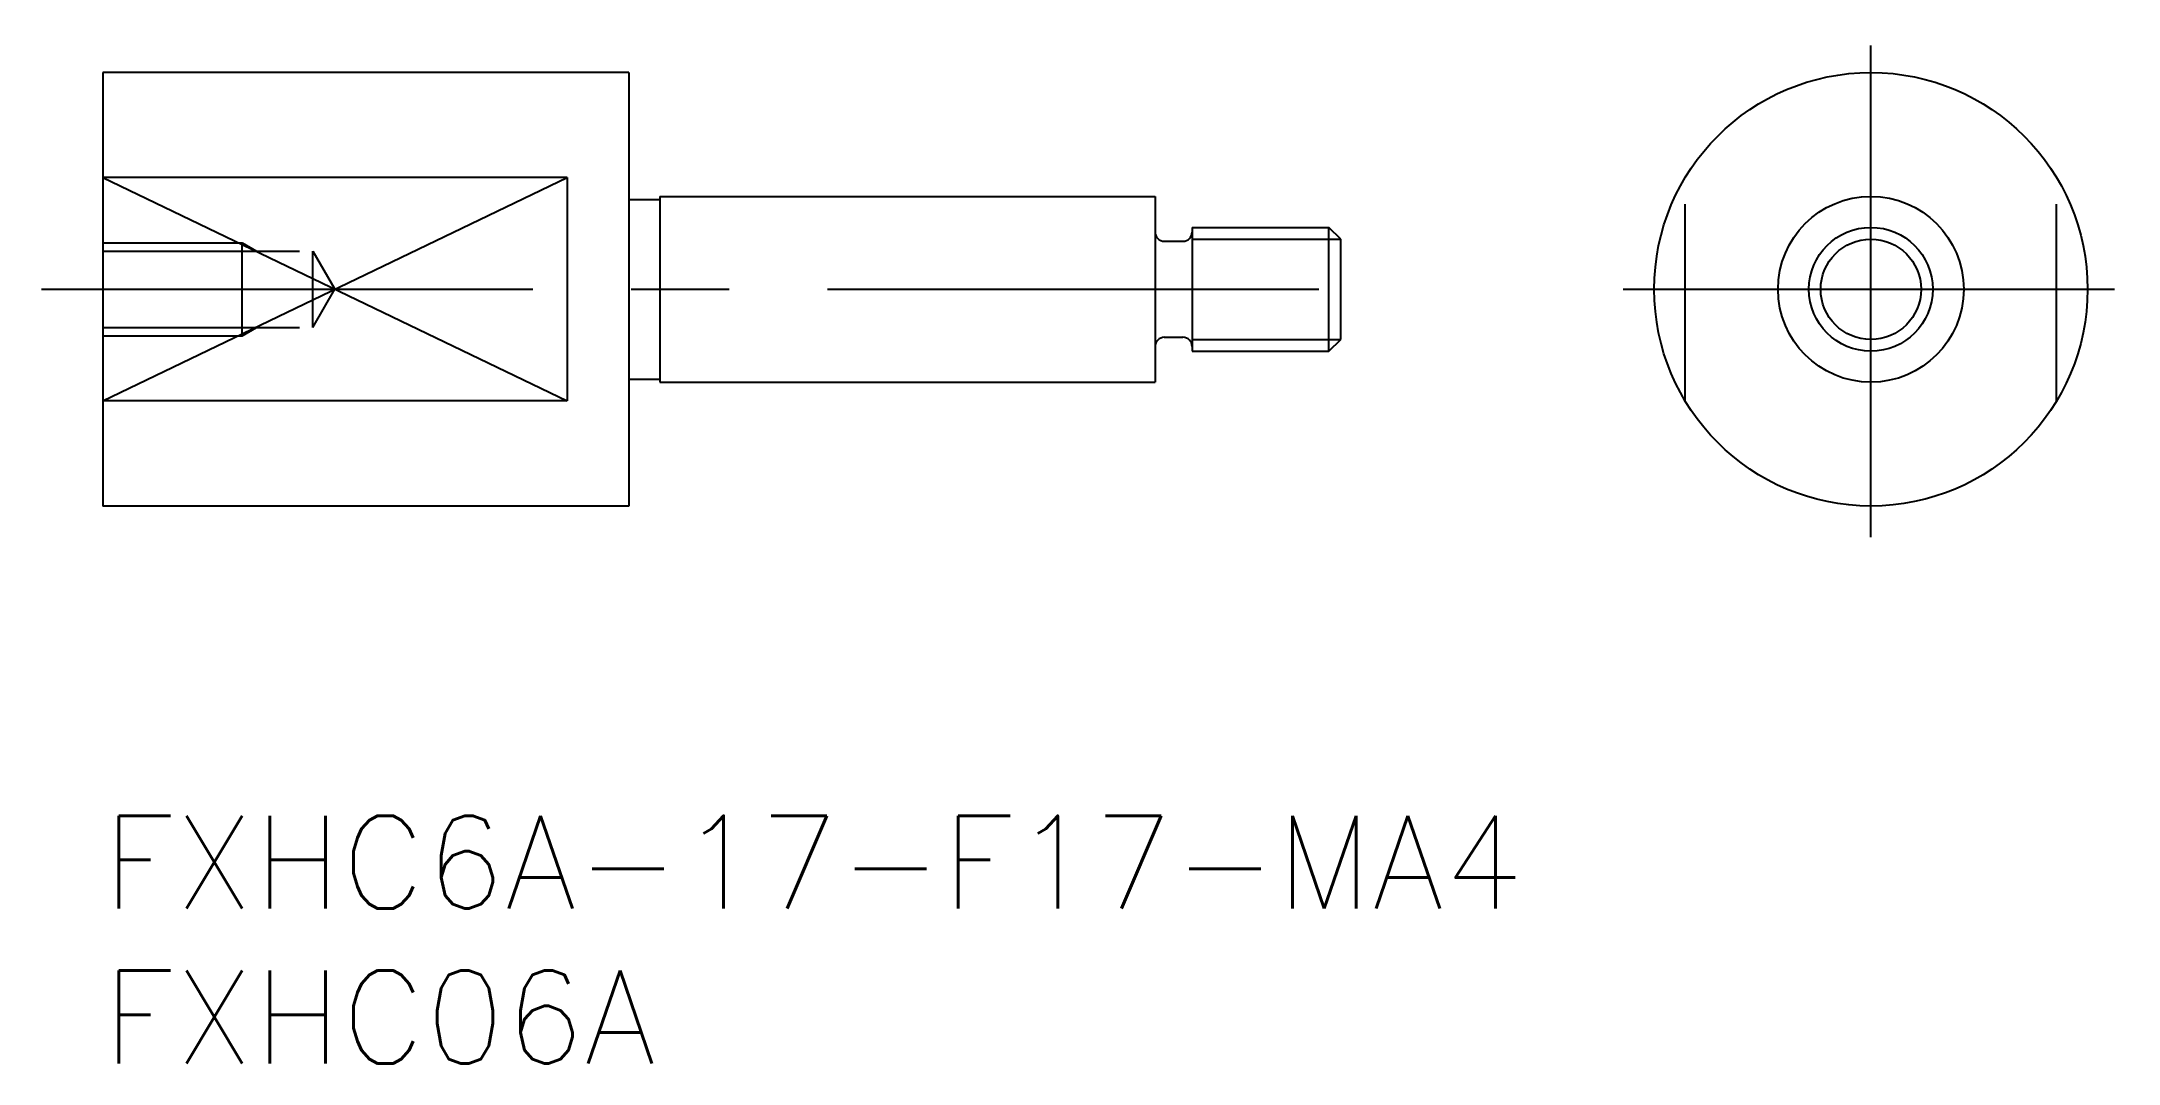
# Model space of a CAD drawing. Extents: x -2 to 65.1, y -8 to 25.
import ezdxf

# ---------------------------------------------------------------- set-up
doc = ezdxf.new("R2010")
doc.units = 0
doc.header["$LTSCALE"] = 0.5
doc.linetypes.add('CENTER', pattern=[50.8, 31.75, -6.35, 6.35, -6.35])
doc.linetypes.add('DASHED', pattern=[19.05, 12.7, -6.35])
for name, color, linetype in [('MSM_CENTER', 1, 'CENTER'), ('MSM_CONTINUOUS', 7, 'CONTINUOUS'), ('MSM_DASHED', 4, 'DASHED'), ('MSM_NARROW', 5, 'CONTINUOUS'), ('MSM_PART_NUMBER', 7, 'CONTINUOUS')]:
    doc.layers.add(name, color=color, linetype=linetype)
doc.styles.get("Standard").update_dxf_attribs({"font": 'txt.shx', "height": 3, "bigfont": 'bigfont.shx'})

# ---------------------------------------------------------------- blocks, each defined once
blk = doc.blocks.new('*U4')
at = {"layer": 'MSM_PART_NUMBER'}
blk.add_text('FXHC6A-17-F17-MA4', height=3, dxfattribs=at).set_placement((0, -3))
blk = doc.blocks.new('*U5')
at = {"layer": 'MSM_PART_NUMBER'}
blk.add_text('FXHC06A', height=3, dxfattribs=at).set_placement((0, -8))

msp = doc.modelspace()

# ---------------------------------------------------------------- linework, layer by layer
at = {"layer": 'MSM_CENTER'}
for p, q in [((57.133, 9), (57.133, 25)), ((-1.981, 17), (41.602, 17)), ((49.133, 17), (65.133, 17))]:
    msp.add_line(p, q, dxfattribs=at)
at = {"layer": 'MSM_CONTINUOUS'}
for p, q in [((0, 24), (0, 10)), ((17, 24), (0, 24)), ((17, 24), (17, 10)), ((15, 20.606), (0, 20.606)), ((15, 20.606), (15, 13.394)), ((17, 19.9), (18, 19.9)), ((18, 20), (34, 20)), ((18, 20), (18, 14)), ((34, 20), (34, 14)), ((35.2, 19), (39.621, 19)), ((35.2, 19), (35.2, 15)), ((39.621, 15), (39.621, 19)), ((40, 18.621), (39.621, 19)), ((34.3, 18.55), (34.9, 18.55)), ((40, 15.379), (40, 18.621)), ((34.3, 15.45), (34.9, 15.45)), ((35.2, 15), (39.621, 15)), ((39.621, 15), (40, 15.379)), ((17, 14.1), (18, 14.1)), ((18, 14), (34, 14)), ((15, 13.394), (0, 13.394)), ((17, 10), (0, 10))]:
    msp.add_line(p, q, dxfattribs=at)
for radius in [7, 3, 2]:
    msp.add_circle((57.133, 17), radius, dxfattribs=at)
for centre, start, end in [((34.3, 18.85), 180, 270), ((34.9, 18.85), 270, 0), ((34.3, 15.15), 90, 180), ((34.9, 15.15), 0, 90)]:
    msp.add_arc(centre, 0.3, start, end, dxfattribs=at)
at = {"layer": 'MSM_DASHED'}
for p, q in [((51.133, 13.394), (51.133, 20.606)), ((63.133, 13.394), (63.133, 20.606)), ((0, 18.5), (4.5, 18.5)), ((0, 18.229), (6.79, 18.229)), ((4.5, 18.5), (4.969, 18.229)), ((4.5, 15.5), (4.5, 18.5)), ((6.79, 15.77), (6.79, 18.229)), ((6.79, 18.229), (7.5, 17)), ((6.79, 15.77), (7.5, 17)), ((0, 15.77), (6.79, 15.77)), ((0, 15.5), (4.5, 15.5)), ((4.5, 15.5), (4.969, 15.77))]:
    msp.add_line(p, q, dxfattribs=at)
at = {"layer": 'MSM_NARROW'}
for p, q in [((0, 20.606), (15, 13.394)), ((0, 13.394), (15, 20.606)), ((35.2, 18.621), (40, 18.621)), ((35.2, 15.379), (40, 15.379))]:
    msp.add_line(p, q, dxfattribs=at)
msp.add_circle((57.133, 17), 1.621, dxfattribs=at)

# ---------------------------------------------------------------- block references
at = {"layer": 'MSM_CONTINUOUS'}
for name in ['*U4', '*U5']:
    msp.add_blockref(name, (0, 0), dxfattribs=at)

doc.saveas('drawing.dxf')
